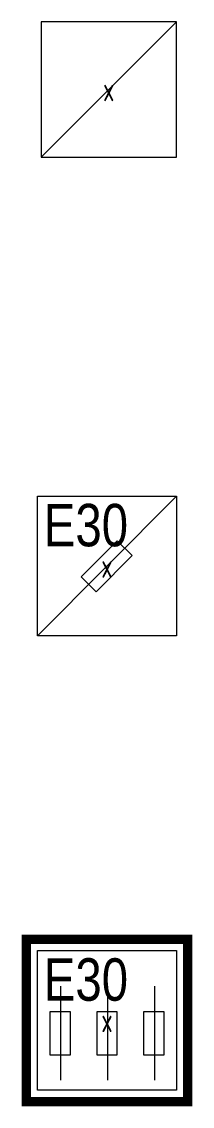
# Model space of a CAD drawing. Header units: metres. Extents: x -162 to 83385, y -62392 to -1971.
# Drawn here: x 13145 to 13509, y -44236 to -41929 of the extents above; entities that cross this region are included whole.
import ezdxf
from ezdxf.enums import TextEntityAlignment as Align

# ---------------------------------------------------------------- set-up
doc = ezdxf.new("R2010")
doc.units = ezdxf.units.M
doc.header["$LTSCALE"] = 0.5
for name, color, linetype, lineweight in [('ELIN_Attribut_01_Produkt_ID', 7, 'Continuous', 0), ('ELIN_Attribut_02_Stromkreis', 7, 'Continuous', 0), ('ELIN_Attribut_03_Verteilerbereich', 7, 'Continuous', 0), ('ELIN_Attribut_04_Montagehoehe', 7, 'Continuous', 0), ('ELIN_Attribut_05_Montageart', 7, 'Continuous', 0), ('ELIN_Attribut_06_Tuernummer', 7, 'Continuous', 0), ('ELIN_Attribut_07_Bemerkung', 7, 'Continuous', 0), ('ELIN_Attribut_08_Adresse', 7, 'Continuous', 0), ('ELIN_Attribut_10_AKZ1', 7, 'Continuous', 0), ('ELIN_Attribut_11_AKZ2', 7, 'Continuous', 0), ('ELIN_Attribut_12_Sonstiges1', 7, 'Continuous', 0), ('ELIN_Attribut_13_Sonstiges2', 7, 'Continuous', 0), ('ELIN_Attribut_14_Bauteil', 7, 'Continuous', 0), ('ELIN_Attribut_15_Ebene', 7, 'Continuous', 0), ('ELIN_Attribut_16_Raumnummer', 7, 'Continuous', 0), ('ELIN_Attribut_17_Raumname', 7, 'Continuous', 0), ('ELIN_Attribut_18_Montageabschnitt', 7, 'Continuous', 0), ('ELIN_Attribut_Basispunkt', 2, 'Continuous', 0), ('ELIN_Attribute_GEMOS', 11, 'Continuous', 0), ('ELIN_STS_LF_DO', 7, 'Continuous', 0), ('ELIN_STS_SIB_Abzweigdosen-E30', 30, 'Continuous', 0)]:
    doc.layers.add(name, color=color, linetype=linetype, lineweight=lineweight)
doc.layers.get('0').off()
doc.styles.add('ARIAL', font='arial.ttf')
doc.styles.add('ELIN_Attribute', font='isocp.shx', dxfattribs={"width": 0.8})

# ---------------------------------------------------------------- blocks, each defined once
blk = doc.blocks.new('ELIN_ALG_ABZWEIGDOSE')
at = {"color": 0}
for p, q in [((-144.2, -144.2), (144.2, 144.2)), ((144.2, 144.2), (-144.2, 144.2)), ((-144.2, 144.2), (-144.2, -144.2)), ((144.2, -144.2), (144.2, 144.2)), ((-144.2, -144.2), (144.2, -144.2))]:
    blk.add_line(p, q, dxfattribs=at)
at = {"layer": 'ELIN_Attribut_01_Produkt_ID', "style": 'ELIN_Attribute', "width": 0.8, "flags": 8}
blk.add_attdef('01_PRODUKT_ID', (375.5, -14.6, 0), '', height=150, dxfattribs=at)
at = {"layer": 'ELIN_Attribut_02_Stromkreis', "style": 'ELIN_Attribute', "width": 0.8, "flags": 8}
blk.add_attdef('02_STROMKREIS', (375.5, 185.4, 0), '', height=150, dxfattribs=at)
at = {"layer": 'ELIN_Attribut_03_Verteilerbereich', "style": 'ELIN_Attribute', "width": 0.8, "flags": 8}
blk.add_attdef('03_VERTEILERBEREICH', (-247.5, -604.4, 0), '', height=125, dxfattribs=at)
at = {"layer": 'ELIN_Attribut_04_Montagehoehe', "style": 'ELIN_Attribute', "width": 0.8, "flags": 8}
blk.add_attdef('04_MONTAGEHOEHE', text='', height=125, dxfattribs=at).set_placement((-333.8, -14.6, 0), align=Align.RIGHT)
at = {"layer": 'ELIN_Attribut_05_Montageart', "style": 'ELIN_Attribute', "width": 0.8, "flags": 8}
blk.add_attdef('05_MONTAGEART', (375.5, -204.4, 0), '', height=125, dxfattribs=at)
at = {"layer": 'ELIN_Attribut_06_Tuernummer', "style": 'ELIN_Attribute', "width": 0.8, "flags": 8}
blk.add_attdef('06_TUERNUMMER', text='', height=125, dxfattribs=at).set_placement((-333.8, -214.6, 0), align=Align.RIGHT)
at = {"layer": 'ELIN_Attribut_07_Bemerkung', "style": 'ELIN_Attribute', "width": 0.8, "flags": 8}
blk.add_attdef('07_BEMERKUNG', (-247.5, -804.4, 0), '', height=125, dxfattribs=at)
at = {"layer": 'ELIN_Attribut_08_Adresse', "style": 'ELIN_Attribute', "width": 0.8, "flags": 8}
blk.add_attdef('08_ADRESSE', (-247.5, -1004.4, 0), '', height=125, dxfattribs=at)
at = {"layer": 'ELIN_Attribut_10_AKZ1', "style": 'ELIN_Attribute', "width": 0.8, "flags": 8}
blk.add_attdef('10_AKZ1', (-247.5, -1404.4, 0), '', height=125, dxfattribs=at)
at = {"layer": 'ELIN_Attribut_11_AKZ2', "style": 'ELIN_Attribute', "width": 0.8, "flags": 8}
blk.add_attdef('11_AKZ2', (-247.5, -1604.4, 0), '', height=125, dxfattribs=at)
at = {"layer": 'ELIN_Attribut_12_Sonstiges1', "style": 'ELIN_Attribute', "width": 0.8, "flags": 8}
blk.add_attdef('12_SONSTIGES1', (-247.5, -1804.4, 0), '', height=125, dxfattribs=at)
at = {"layer": 'ELIN_Attribut_13_Sonstiges2', "style": 'ELIN_Attribute', "width": 0.8, "flags": 8}
blk.add_attdef('13_SONSTIGES2', (-247.5, -2004.4, 0), '', height=125, dxfattribs=at)
at = {"layer": 'ELIN_Attribut_14_Bauteil', "style": 'ELIN_Attribute', "width": 0.8, "flags": 8}
blk.add_attdef('14_BAUTEIL', (-247.5, -2204.4, 0), '', height=125, dxfattribs=at)
at = {"layer": 'ELIN_Attribut_15_Ebene', "style": 'ELIN_Attribute', "width": 0.8, "flags": 8}
blk.add_attdef('15_EBENE', (-247.5, -2404.4, 0), '', height=125, dxfattribs=at)
at = {"layer": 'ELIN_Attribut_16_Raumnummer', "style": 'ELIN_Attribute', "width": 0.8, "flags": 8}
blk.add_attdef('16_RAUMNUMMER', (-247.5, -2604.4, 0), '', height=125, dxfattribs=at)
at = {"layer": 'ELIN_Attribut_17_Raumname', "style": 'ELIN_Attribute', "width": 0.8, "flags": 8}
blk.add_attdef('17_RAUMNAME', (-247.5, -2804.4, 0), '', height=125, dxfattribs=at)
at = {"layer": 'ELIN_Attribut_18_Montageabschnitt', "style": 'ELIN_Attribute', "width": 0.8, "flags": 8}
blk.add_attdef('18_MONTAGEABSCHNITT', (-247.5, -3004.4, 0), '', height=125, dxfattribs=at)
at = {"layer": 'ELIN_Attribut_Basispunkt', "style": 'ELIN_Attribute', "width": 0.8, "flags": 8}
blk.add_attdef('Basispunkt', text='', height=50, dxfattribs=at).set_placement((0, 0), align=Align.MIDDLE)
at = {"layer": 'ELIN_Attribute_GEMOS', "style": 'ELIN_Attribute', "width": 0.6}
for tag, p in [('G01_PRO02ID', (1620.5, 183.6)), ('G02_BEZEICHNUNG', (1620.5, -14.6, 0)), ('G03_DESCRIPTION', (1620.5, -204.4, 0)), ('G04_GEMOS-SYMBOL', (1623.8, -404.4, 0)), ('G05_GEMOS-TYP', (1623.8, -604.4, 0)), ('G06_ORTSKENNUNG', (1620.5, -804.4, 0)), ('G08_FREI1', (1620.5, -1004.4, 0)), ('G08_FREI2', (1620.5, -1204.4, 0))]:
    blk.add_attdef(tag, p, '', height=125, dxfattribs=at)
blk = doc.blocks.new('ELIN_STS_ABZWEIGDOSE_E30_SICHERUNG')
at = {"color": 0}
for p, q in [((-147.9, -148.6), (147.9, 148.6)), ((-147.9, 148.6), (147.9, 148.6)), ((-147.9, -148.6), (-147.9, 148.6)), ((147.9, 148.6), (147.9, -148.6)), ((-54.8, -23.2), (21.9, 53.7)), ((21.9, 53.7), (53.5, 22.1)), ((53.5, 22.1), (-23.1, -54.7)), ((-23.1, -54.7), (-54.8, -23.2)), ((147.9, -148.6), (-147.9, -148.6))]:
    blk.add_line(p, q, dxfattribs=at)
at = {"color": 0, "style": 'ARIAL', "width": 0.8}
blk.add_text('E30', height=90.31, dxfattribs=at).set_placement((-134.7, 41.8))
at = {"layer": 'ELIN_Attribut_01_Produkt_ID', "style": 'ELIN_Attribute', "width": 0.8, "flags": 8}
blk.add_attdef('01_PRODUKT_ID', (181.4, 62.9, 0), '', height=150, dxfattribs=at)
at = {"layer": 'ELIN_Attribut_02_Stromkreis', "style": 'ELIN_Attribute', "width": 0.8, "flags": 8}
blk.add_attdef('02_STROMKREIS', (181.4, -212.4, 0), '', height=150, dxfattribs=at)
at = {"layer": 'ELIN_Attribut_03_Verteilerbereich', "style": 'ELIN_Attribute', "width": 0.8, "flags": 9}
blk.add_attdef('03_VERTEILERBEREICH', (-247.5, -604.4, 0), '', height=125, dxfattribs=at)
at = {"layer": 'ELIN_Attribut_04_Montagehoehe', "style": 'ELIN_Attribute', "width": 0.8, "flags": 8}
blk.add_attdef('04_MONTAGEHOEHE', text='', height=125, dxfattribs=at).set_placement((-274.5, -14.6, 0), align=Align.RIGHT)
at = {"layer": 'ELIN_Attribut_05_Montageart', "style": 'ELIN_Attribute', "width": 0.8, "flags": 8}
blk.add_attdef('05_MONTAGEART', (181.4, -402.2, 0), '', height=125, dxfattribs=at)
at = {"layer": 'ELIN_Attribut_06_Tuernummer', "style": 'ELIN_Attribute', "width": 0.8, "flags": 8}
blk.add_attdef('06_TUERNUMMER', text='', height=125, dxfattribs=at).set_placement((-274.5, -214.6, 0), align=Align.RIGHT)
at = {"layer": 'ELIN_Attribut_07_Bemerkung', "style": 'ELIN_Attribute', "width": 0.8, "flags": 8}
blk.add_attdef('07_BEMERKUNG', (-247.5, -804.4, 0), '', height=125, dxfattribs=at)
at = {"layer": 'ELIN_Attribut_08_Adresse', "style": 'ELIN_Attribute', "width": 0.8, "flags": 8}
blk.add_attdef('08_ADRESSE', (-247.5, -1004.4, 0), '', height=125, dxfattribs=at)
at = {"layer": 'ELIN_Attribut_10_AKZ1', "style": 'ELIN_Attribute', "width": 0.8, "flags": 8}
blk.add_attdef('10_AKZ1', (-247.5, -1404.4, 0), '', height=125, dxfattribs=at)
at = {"layer": 'ELIN_Attribut_11_AKZ2', "style": 'ELIN_Attribute', "width": 0.8, "flags": 8}
blk.add_attdef('11_AKZ2', (-247.5, -1604.4, 0), '', height=125, dxfattribs=at)
at = {"layer": 'ELIN_Attribut_12_Sonstiges1', "style": 'ELIN_Attribute', "width": 0.8, "flags": 8}
blk.add_attdef('12_SONSTIGES1', (-247.5, -1804.4, 0), '', height=125, dxfattribs=at)
at = {"layer": 'ELIN_Attribut_13_Sonstiges2', "style": 'ELIN_Attribute', "width": 0.8, "flags": 8}
blk.add_attdef('13_SONSTIGES2', (-247.5, -2004.4, 0), '', height=125, dxfattribs=at)
at = {"layer": 'ELIN_Attribut_14_Bauteil', "style": 'ELIN_Attribute', "width": 0.8, "flags": 8}
blk.add_attdef('14_BAUTEIL', (-247.5, -2204.4, 0), '', height=125, dxfattribs=at)
at = {"layer": 'ELIN_Attribut_15_Ebene', "style": 'ELIN_Attribute', "width": 0.8, "flags": 8}
blk.add_attdef('15_EBENE', (-247.5, -2404.4, 0), '', height=125, dxfattribs=at)
at = {"layer": 'ELIN_Attribut_16_Raumnummer', "style": 'ELIN_Attribute', "width": 0.8, "flags": 8}
blk.add_attdef('16_RAUMNUMMER', (-1309.5, -394.6, 0), '', height=125, dxfattribs=at)
at = {"layer": 'ELIN_Attribut_17_Raumname', "style": 'ELIN_Attribute', "width": 0.8, "flags": 8}
blk.add_attdef('17_RAUMNAME', (-247.5, -2804.4, 0), '', height=125, dxfattribs=at)
at = {"layer": 'ELIN_Attribut_18_Montageabschnitt', "style": 'ELIN_Attribute', "width": 0.8, "flags": 8}
blk.add_attdef('18_MONTAGEABSCHNITT', (-247.5, -3004.4, 0), '', height=125, dxfattribs=at)
at = {"layer": 'ELIN_Attribut_Basispunkt', "style": 'ELIN_Attribute', "width": 0.8, "flags": 8}
blk.add_attdef('Basispunkt', text='', height=50, dxfattribs=at).set_placement((0, 0), align=Align.MIDDLE)
at = {"layer": 'ELIN_Attribute_GEMOS', "style": 'ELIN_Attribute', "width": 0.6}
for tag, p in [('G01_PRO02ID', (1620.5, 183.6)), ('G02_BEZEICHNUNG', (1620.5, -14.6, 0)), ('G03_DESCRIPTION', (1620.5, -204.4, 0)), ('G04_GEMOS-SYMBOL', (1623.8, -404.4, 0)), ('G05_GEMOS-TYP', (1623.8, -604.4, 0)), ('G06_ORTSKENNUNG', (1620.5, -804.4, 0)), ('G08_FREI1', (1620.5, -1004.4, 0)), ('G08_FREI2', (1620.5, -1204.4, 0))]:
    blk.add_attdef(tag, p, '', height=125, dxfattribs=at)
blk = doc.blocks.new('ELIN_STS_ABZWEIGKASTEN_E30_SICHERUNG')
at = {"color": 1, "const_width": 20}
blk.add_lwpolyline([(172, -172.7), (-172, -172.7), (-172, 172.7), (172, 172.7)], close=True, dxfattribs=at)
at = {"color": 0}
for points in [[(147.9, -148.6), (-147.9, -148.6), (-147.9, 148.6), (147.9, 148.6)], [(-121.2, 18.9), (-78.8, 18.9), (-78.8, -73.7), (-121.2, -73.7)], [(-21.2, 18.9), (21.2, 18.9), (21.2, -73.7), (-21.2, -73.7)], [(78.8, 18.9), (121.2, 18.9), (121.2, -73.7), (78.8, -73.7)]]:
    blk.add_lwpolyline(points, close=True, dxfattribs=at)
for points in [[(-98.8, 72.6), (-98.8, -127.4)], [(1.2, 72.6), (1.2, -127.4)], [(101.2, 72.6), (101.2, -127.4)]]:
    blk.add_lwpolyline(points, dxfattribs=at)
at = {"color": 0, "style": 'ARIAL', "width": 0.8}
blk.add_text('E30', height=90.31, dxfattribs=at).set_placement((-134.7, 41.8))
at = {"layer": 'ELIN_Attribut_01_Produkt_ID', "style": 'ELIN_Attribute', "width": 0.8, "flags": 8}
blk.add_attdef('01_PRODUKT_ID', (181.4, 62.9, 0), '', height=150, dxfattribs=at)
at = {"layer": 'ELIN_Attribut_02_Stromkreis', "style": 'ELIN_Attribute', "width": 0.8, "flags": 8}
blk.add_attdef('02_STROMKREIS', (181.4, -212.4, 0), '', height=150, dxfattribs=at)
at = {"layer": 'ELIN_Attribut_03_Verteilerbereich', "style": 'ELIN_Attribute', "width": 0.8, "flags": 9}
blk.add_attdef('03_VERTEILERBEREICH', (-247.5, -604.4, 0), '', height=125, dxfattribs=at)
at = {"layer": 'ELIN_Attribut_04_Montagehoehe', "style": 'ELIN_Attribute', "width": 0.8, "flags": 8}
blk.add_attdef('04_MONTAGEHOEHE', text='', height=125, dxfattribs=at).set_placement((-274.5, -14.6, 0), align=Align.RIGHT)
at = {"layer": 'ELIN_Attribut_05_Montageart', "style": 'ELIN_Attribute', "width": 0.8, "flags": 8}
blk.add_attdef('05_MONTAGEART', (181.4, -402.2, 0), '', height=125, dxfattribs=at)
at = {"layer": 'ELIN_Attribut_06_Tuernummer', "style": 'ELIN_Attribute', "width": 0.8, "flags": 8}
blk.add_attdef('06_TUERNUMMER', text='', height=125, dxfattribs=at).set_placement((-274.5, -214.6, 0), align=Align.RIGHT)
at = {"layer": 'ELIN_Attribut_07_Bemerkung', "style": 'ELIN_Attribute', "width": 0.8, "flags": 8}
blk.add_attdef('07_BEMERKUNG', (-247.5, -804.4, 0), '', height=125, dxfattribs=at)
at = {"layer": 'ELIN_Attribut_08_Adresse', "style": 'ELIN_Attribute', "width": 0.8, "flags": 8}
blk.add_attdef('08_ADRESSE', (-247.5, -1004.4, 0), '', height=125, dxfattribs=at)
at = {"layer": 'ELIN_Attribut_10_AKZ1', "style": 'ELIN_Attribute', "width": 0.8, "flags": 8}
blk.add_attdef('10_AKZ1', (-247.5, -1404.4, 0), '', height=125, dxfattribs=at)
at = {"layer": 'ELIN_Attribut_11_AKZ2', "style": 'ELIN_Attribute', "width": 0.8, "flags": 8}
blk.add_attdef('11_AKZ2', (-247.5, -1604.4, 0), '', height=125, dxfattribs=at)
at = {"layer": 'ELIN_Attribut_12_Sonstiges1', "style": 'ELIN_Attribute', "width": 0.8, "flags": 8}
blk.add_attdef('12_SONSTIGES1', (-247.5, -1804.4, 0), '', height=125, dxfattribs=at)
at = {"layer": 'ELIN_Attribut_13_Sonstiges2', "style": 'ELIN_Attribute', "width": 0.8, "flags": 8}
blk.add_attdef('13_SONSTIGES2', (-247.5, -2004.4, 0), '', height=125, dxfattribs=at)
at = {"layer": 'ELIN_Attribut_14_Bauteil', "style": 'ELIN_Attribute', "width": 0.8, "flags": 8}
blk.add_attdef('14_BAUTEIL', (-247.5, -2204.4, 0), '', height=125, dxfattribs=at)
at = {"layer": 'ELIN_Attribut_15_Ebene', "style": 'ELIN_Attribute', "width": 0.8, "flags": 8}
blk.add_attdef('15_EBENE', (-247.5, -2404.4, 0), '', height=125, dxfattribs=at)
at = {"layer": 'ELIN_Attribut_16_Raumnummer', "style": 'ELIN_Attribute', "width": 0.8, "flags": 8}
blk.add_attdef('16_RAUMNUMMER', (-1309.5, -394.6, 0), '', height=125, dxfattribs=at)
at = {"layer": 'ELIN_Attribut_17_Raumname', "style": 'ELIN_Attribute', "width": 0.8, "flags": 8}
blk.add_attdef('17_RAUMNAME', (-247.5, -2804.4, 0), '', height=125, dxfattribs=at)
at = {"layer": 'ELIN_Attribut_18_Montageabschnitt', "style": 'ELIN_Attribute', "width": 0.8, "flags": 8}
blk.add_attdef('18_MONTAGEABSCHNITT', (-247.5, -3004.4, 0), '', height=125, dxfattribs=at)
at = {"layer": 'ELIN_Attribut_Basispunkt', "style": 'ELIN_Attribute', "width": 0.8, "flags": 8}
blk.add_attdef('Basispunkt', text='', height=50, dxfattribs=at).set_placement((0, 0), align=Align.MIDDLE)
at = {"layer": 'ELIN_Attribute_GEMOS', "style": 'ELIN_Attribute', "width": 0.6}
for tag, p in [('G01_PRO02ID', (1620.5, 183.6)), ('G02_BEZEICHNUNG', (1620.5, -14.6, 0)), ('G03_DESCRIPTION', (1620.5, -204.4, 0)), ('G04_GEMOS-SYMBOL', (1623.8, -404.4, 0)), ('G05_GEMOS-TYP', (1623.8, -604.4, 0)), ('G06_ORTSKENNUNG', (1620.5, -804.4, 0)), ('G08_FREI1', (1620.5, -1004.4, 0)), ('G08_FREI2', (1620.5, -1204.4, 0))]:
    blk.add_attdef(tag, p, '', height=125, dxfattribs=at)

msp = doc.modelspace()

# ---------------------------------------------------------------- block references
at = {"layer": 'ELIN_STS_LF_DO', "lineweight": 0}
ref = msp.add_blockref('ELIN_ALG_ABZWEIGDOSE', (13330.8, -42073.2), dxfattribs=at)
ref.add_attrib('Basispunkt', 'x', dxfattribs={"layer": 'ELIN_Attribut_Basispunkt', "height": 50, "style": 'ELIN_Attribute', "width": 0.8}).set_placement((13330.8, -42073.2), align=Align.MIDDLE)
at = {"layer": 'ELIN_STS_SIB_Abzweigdosen-E30', "lineweight": 0}
ref = msp.add_blockref('ELIN_STS_ABZWEIGDOSE_E30_SICHERUNG', (13327.1, -43086.7), dxfattribs=at)
ref.add_attrib('Basispunkt', 'x', dxfattribs={"layer": 'ELIN_Attribut_Basispunkt', "height": 50, "style": 'ELIN_Attribute', "width": 0.8}).set_placement((13327.1, -43086.7), align=Align.MIDDLE)
ref = msp.add_blockref('ELIN_STS_ABZWEIGKASTEN_E30_SICHERUNG', (13327.1, -44053.3), dxfattribs=at)
ref.add_attrib('Basispunkt', 'x', dxfattribs={"layer": 'ELIN_Attribut_Basispunkt', "height": 50, "style": 'ELIN_Attribute', "width": 0.8}).set_placement((13327.1, -44053.3), align=Align.MIDDLE)

doc.saveas('drawing.dxf')
